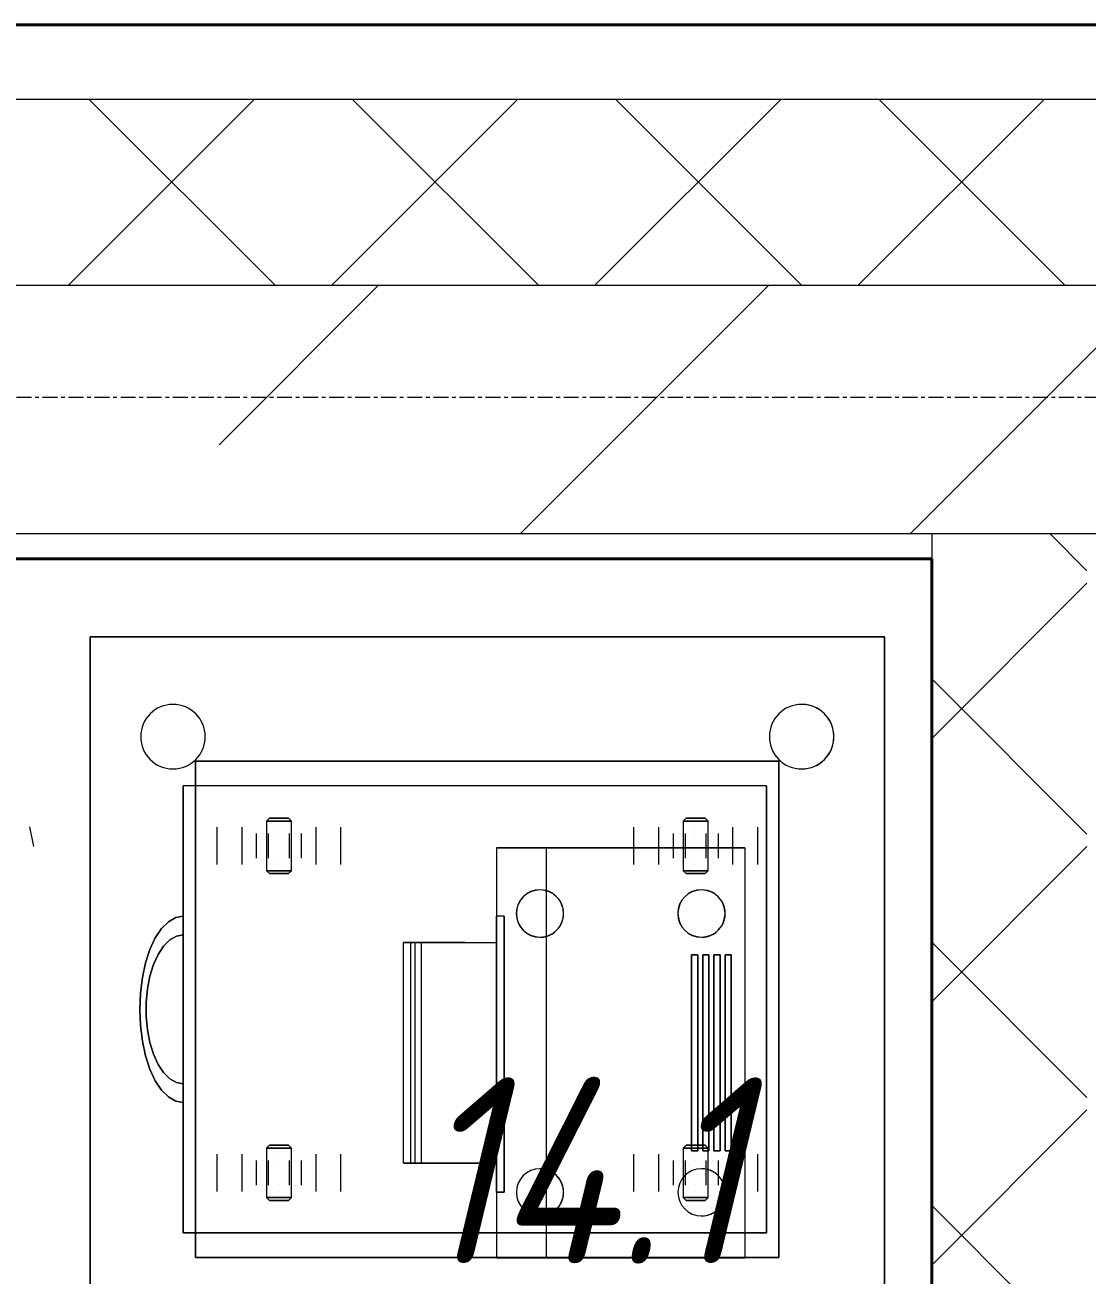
# Model space of a CAD drawing. Header units: millimetres. Extents: x -32954 to 151739, y -65671 to 56243.
# Drawn here: x -9664 to -8808, y -21461 to -20454 of the extents above; entities that cross this region are included whole.
import ezdxf

# ---------------------------------------------------------------- set-up
doc = ezdxf.new("R2010")
doc.units = ezdxf.units.MM
doc.linetypes.add('ADSK_Линия сетки', pattern=[21, 12, -3, 3, -3])
for name, color, linetype, lineweight in [('G-IMPT', 7, 'Continuous', 9), ('I-FURN', 7, 'Continuous', 9), ('M-EQPM', 7, 'Continuous', 9), ('M-EQPM-IDEN', 7, 'Continuous', 9), ('Оси', 7, 'Continuous', 9), ('Стены разрез', 7, 'Continuous', 40), ('Стены штриховка', 7, 'Continuous', 18)]:
    doc.layers.add(name, color=color, linetype=linetype, lineweight=lineweight)
doc.styles.add('GOST Common_I', font='GOST_Common Italic.ttf', dxfattribs={"width": 0.9, "height": 150})
pattern_1 = [(45, (-4e-12, -22914.43), (-106.066, 106.066), []), (135, (-4e-12, -22914.43), (-106.066, -106.066), [])]

# ---------------------------------------------------------------- blocks, each defined once
blk = doc.blocks.new('М167_Стол рабочий _ тумба подкатная - Стол рабочий _ тумба 1500-8001009-О_ТХ_01')
at = {"layer": 'I-FURN'}
for p, q in [((-750, 320), (-750, -320)), ((-750, -320), (-750, 320)), ((750, 320), (-750, 320)), ((-750, 320), (750, 320)), ((-250, 235), (-650, 235)), ((-650, 235), (-650, -235)), ((-650, -235), (-650, 235)), ((-650, 235), (-250, 235)), ((-250, -235), (-250, 235)), ((-250, 235), (-250, -235)), ((-270, 225), (-630, 225)), ((-630, 225), (-270, 225)), ((-270, 225), (-630, 225)), ((-630, 225), (-270, 225)), ((-270, 225), (-630, 225)), ((-630, 225), (-270, 225)), ((-630, 225), (-630, -245)), ((-630, 225), (-630, -245)), ((-630, 225), (-630, -245)), ((-630, 225), (-630, -245)), ((-630, 225), (-630, -245)), ((-630, 225), (-630, -245)), ((-270, -245), (-270, 225)), ((-270, -245), (-270, 225)), ((-270, -245), (-270, 225)), ((-270, 225), (-270, -245)), ((-270, 225), (-270, -245)), ((-270, 225), (-270, -245)), ((-566.7, 217.9), (-596.7, 217.9)), ((-303.3, 217.9), (-333.3, 217.9)), ((-566.7, 197.9), (-596.7, 197.9)), ((-571.7, 197.9), (-591.7, 197.9)), ((-303.3, 197.9), (-333.3, 197.9)), ((-308.3, 197.9), (-328.3, 197.9)), ((-571.7, 186.2), (-591.7, 186.2)), ((-571.7, 186.2), (-591.7, 186.2)), ((-308.3, 186.2), (-328.3, 186.2)), ((-308.3, 186.2), (-328.3, 186.2)), ((-601.7, 177.9), (-604, 175.6)), ((-604, 175.6), (-604, 160.2)), ((-604, 160.2), (-604, 175.6)), ((-561.7, 177.9), (-601.7, 177.9)), ((-601.7, 177.9), (-601.7, 157.9)), ((-601.7, 157.9), (-601.7, 177.9)), ((-591.7, 181.2), (-591.7, 181.2)), ((-591.7, 181.2), (-591.7, 181.2)), ((-591.7, 181.2), (-591.7, 181.2)), ((-591.7, 181.2), (-591.7, 181.2)), ((-571.7, 177.9), (-591.7, 177.9)), ((-591.7, 176.2), (-571.7, 176.2)), ((-591.7, 176.2), (-571.7, 176.2)), ((-571.7, 181.2), (-571.7, 181.2)), ((-571.7, 181.2), (-571.7, 181.2)), ((-571.7, 181.2), (-571.7, 181.2)), ((-571.7, 181.2), (-571.7, 181.2)), ((-559.4, 175.6), (-561.7, 177.9)), ((-561.7, 157.9), (-561.7, 177.9)), ((-561.7, 177.9), (-561.7, 157.9)), ((-559.4, 175.6), (-559.4, 160.2)), ((-559.4, 160.2), (-559.4, 175.6)), ((-338.3, 177.9), (-340.6, 175.6)), ((-340.6, 160.2), (-340.6, 175.6)), ((-340.6, 175.6), (-340.6, 160.2)), ((-298.3, 177.9), (-338.3, 177.9)), ((-338.3, 177.9), (-338.3, 157.9)), ((-338.3, 157.9), (-338.3, 177.9)), ((-328.3, 181.2), (-328.3, 181.2)), ((-328.3, 181.2), (-328.3, 181.2)), ((-328.3, 181.2), (-328.3, 181.2)), ((-328.3, 181.2), (-328.3, 181.2)), ((-308.3, 177.9), (-328.3, 177.9)), ((-328.3, 176.2), (-308.3, 176.2)), ((-328.3, 176.2), (-308.3, 176.2)), ((-308.3, 181.2), (-308.3, 181.2)), ((-308.3, 181.2), (-308.3, 181.2)), ((-308.3, 181.2), (-308.3, 181.2)), ((-308.3, 181.2), (-308.3, 181.2)), ((-296, 175.6), (-298.3, 177.9)), ((-298.3, 157.9), (-298.3, 177.9)), ((-298.3, 177.9), (-298.3, 157.9)), ((-296, 160.2), (-296, 175.6)), ((-296, 175.6), (-296, 160.2)), ((-596.7, 167.9), (-596.7, 167.9)), ((-596.7, 167.9), (-596.7, 167.9)), ((-596.7, 167.9), (-596.7, 167.9)), ((-596.7, 167.9), (-596.7, 167.9)), ((-591.7, 167.9), (-591.7, 167.9)), ((-591.7, 167.9), (-591.7, 167.9)), ((-591.7, 167.9), (-591.7, 167.9)), ((-591.7, 167.9), (-591.7, 167.9)), ((-571.7, 167.9), (-571.7, 167.9)), ((-571.7, 167.9), (-571.7, 167.9)), ((-571.7, 167.9), (-571.7, 167.9)), ((-571.7, 167.9), (-571.7, 167.9)), ((-566.7, 167.9), (-566.7, 167.9)), ((-566.7, 167.9), (-566.7, 167.9)), ((-566.7, 167.9), (-566.7, 167.9)), ((-566.7, 167.9), (-566.7, 167.9)), ((-333.3, 167.9), (-333.3, 167.9)), ((-333.3, 167.9), (-333.3, 167.9)), ((-333.3, 167.9), (-333.3, 167.9)), ((-333.3, 167.9), (-333.3, 167.9)), ((-328.3, 167.9), (-328.3, 167.9)), ((-328.3, 167.9), (-328.3, 167.9)), ((-328.3, 167.9), (-328.3, 167.9)), ((-328.3, 167.9), (-328.3, 167.9)), ((-308.3, 167.9), (-308.3, 167.9)), ((-308.3, 167.9), (-308.3, 167.9)), ((-308.3, 167.9), (-308.3, 167.9)), ((-308.3, 167.9), (-308.3, 167.9)), ((-303.3, 167.9), (-303.3, 167.9)), ((-303.3, 167.9), (-303.3, 167.9)), ((-303.3, 167.9), (-303.3, 167.9)), ((-303.3, 167.9), (-303.3, 167.9)), ((-604, 160.2), (-601.7, 157.9)), ((-601.7, 157.9), (-561.7, 157.9)), ((-571.7, 159.7), (-591.7, 159.7)), ((-571.7, 159.7), (-591.7, 159.7)), ((-591.7, 157.9), (-571.7, 157.9)), ((-591.7, 154.7), (-591.7, 154.7)), ((-591.7, 154.7), (-591.7, 154.7)), ((-591.7, 154.7), (-591.7, 154.7)), ((-591.7, 154.7), (-591.7, 154.7)), ((-571.7, 154.7), (-571.7, 154.7)), ((-571.7, 154.7), (-571.7, 154.7)), ((-571.7, 154.7), (-571.7, 154.7)), ((-571.7, 154.7), (-571.7, 154.7)), ((-561.7, 157.9), (-559.4, 160.2)), ((-340.6, 160.2), (-338.3, 157.9)), ((-338.3, 157.9), (-298.3, 157.9)), ((-308.3, 159.7), (-328.3, 159.7)), ((-308.3, 159.7), (-328.3, 159.7)), ((-328.3, 157.9), (-308.3, 157.9)), ((-328.3, 154.7), (-328.3, 154.7)), ((-328.3, 154.7), (-328.3, 154.7)), ((-328.3, 154.7), (-328.3, 154.7)), ((-328.3, 154.7), (-328.3, 154.7)), ((-308.3, 154.7), (-308.3, 154.7)), ((-308.3, 154.7), (-308.3, 154.7)), ((-308.3, 154.7), (-308.3, 154.7)), ((-308.3, 154.7), (-308.3, 154.7)), ((-298.3, 157.9), (-296, 160.2)), ((-591.7, 149.7), (-571.7, 149.7)), ((-591.7, 149.7), (-571.7, 149.7)), ((-328.3, 149.7), (-308.3, 149.7)), ((-328.3, 149.7), (-308.3, 149.7)), ((-596.7, 137.9), (-566.7, 137.9)), ((-591.7, 137.9), (-571.7, 137.9)), ((-333.3, 137.9), (-303.3, 137.9)), ((-328.3, 137.9), (-308.3, 137.9)), ((-596.7, 117.9), (-566.7, 117.9)), ((-333.3, 117.9), (-303.3, 117.9)), ((-566.7, -117.9), (-596.7, -117.9)), ((-303.3, -117.9), (-333.3, -117.9)), ((-566.7, -137.9), (-596.7, -137.9)), ((-571.7, -137.9), (-591.7, -137.9)), ((-303.3, -137.9), (-333.3, -137.9)), ((-308.3, -137.9), (-328.3, -137.9)), ((-571.7, -149.7), (-591.7, -149.7)), ((-571.7, -149.7), (-591.7, -149.7)), ((-308.3, -149.7), (-328.3, -149.7)), ((-308.3, -149.7), (-328.3, -149.7)), ((-601.7, -157.9), (-604, -160.2)), ((-604, -160.2), (-604, -175.6)), ((-604, -175.6), (-604, -160.2)), ((-561.7, -157.9), (-601.7, -157.9)), ((-601.7, -157.9), (-601.7, -177.9)), ((-601.7, -177.9), (-601.7, -157.9)), ((-591.7, -154.7), (-591.7, -154.7)), ((-591.7, -154.7), (-591.7, -154.7)), ((-591.7, -154.7), (-591.7, -154.7)), ((-591.7, -154.7), (-591.7, -154.7)), ((-571.7, -157.9), (-591.7, -157.9)), ((-591.7, -159.7), (-571.7, -159.7)), ((-591.7, -159.7), (-571.7, -159.7)), ((-571.7, -154.7), (-571.7, -154.7)), ((-571.7, -154.7), (-571.7, -154.7)), ((-571.7, -154.7), (-571.7, -154.7)), ((-571.7, -154.7), (-571.7, -154.7)), ((-559.4, -160.2), (-561.7, -157.9)), ((-561.7, -177.9), (-561.7, -157.9)), ((-561.7, -157.9), (-561.7, -177.9)), ((-559.4, -160.2), (-559.4, -175.6)), ((-559.4, -175.6), (-559.4, -160.2)), ((-338.3, -157.9), (-340.6, -160.2)), ((-340.6, -175.6), (-340.6, -160.2)), ((-340.6, -160.2), (-340.6, -175.6)), ((-298.3, -157.9), (-338.3, -157.9)), ((-338.3, -157.9), (-338.3, -177.9)), ((-338.3, -177.9), (-338.3, -157.9)), ((-328.3, -154.7), (-328.3, -154.7)), ((-328.3, -154.7), (-328.3, -154.7)), ((-328.3, -154.7), (-328.3, -154.7)), ((-328.3, -154.7), (-328.3, -154.7)), ((-308.3, -157.9), (-328.3, -157.9)), ((-328.3, -159.7), (-308.3, -159.7)), ((-328.3, -159.7), (-308.3, -159.7)), ((-308.3, -154.7), (-308.3, -154.7)), ((-308.3, -154.7), (-308.3, -154.7)), ((-308.3, -154.7), (-308.3, -154.7)), ((-308.3, -154.7), (-308.3, -154.7)), ((-296, -160.2), (-298.3, -157.9)), ((-298.3, -177.9), (-298.3, -157.9)), ((-298.3, -157.9), (-298.3, -177.9)), ((-296, -175.6), (-296, -160.2)), ((-296, -160.2), (-296, -175.6)), ((-596.7, -167.9), (-596.7, -167.9)), ((-596.7, -167.9), (-596.7, -167.9)), ((-596.7, -167.9), (-596.7, -167.9)), ((-596.7, -167.9), (-596.7, -167.9)), ((-591.7, -167.9), (-591.7, -167.9)), ((-591.7, -167.9), (-591.7, -167.9)), ((-591.7, -167.9), (-591.7, -167.9)), ((-591.7, -167.9), (-591.7, -167.9)), ((-571.7, -167.9), (-571.7, -167.9)), ((-571.7, -167.9), (-571.7, -167.9)), ((-571.7, -167.9), (-571.7, -167.9)), ((-571.7, -167.9), (-571.7, -167.9)), ((-566.7, -167.9), (-566.7, -167.9)), ((-566.7, -167.9), (-566.7, -167.9)), ((-566.7, -167.9), (-566.7, -167.9)), ((-566.7, -167.9), (-566.7, -167.9)), ((-333.3, -167.9), (-333.3, -167.9)), ((-333.3, -167.9), (-333.3, -167.9)), ((-333.3, -167.9), (-333.3, -167.9)), ((-333.3, -167.9), (-333.3, -167.9)), ((-328.3, -167.9), (-328.3, -167.9)), ((-328.3, -167.9), (-328.3, -167.9)), ((-328.3, -167.9), (-328.3, -167.9)), ((-328.3, -167.9), (-328.3, -167.9)), ((-308.3, -167.9), (-308.3, -167.9)), ((-308.3, -167.9), (-308.3, -167.9)), ((-308.3, -167.9), (-308.3, -167.9)), ((-308.3, -167.9), (-308.3, -167.9)), ((-303.3, -167.9), (-303.3, -167.9)), ((-303.3, -167.9), (-303.3, -167.9)), ((-303.3, -167.9), (-303.3, -167.9)), ((-303.3, -167.9), (-303.3, -167.9)), ((-604, -175.6), (-601.7, -177.9)), ((-601.7, -177.9), (-561.7, -177.9)), ((-571.7, -176.2), (-591.7, -176.2)), ((-571.7, -176.2), (-591.7, -176.2)), ((-591.7, -177.9), (-571.7, -177.9)), ((-591.7, -181.2), (-591.7, -181.2)), ((-591.7, -181.2), (-591.7, -181.2)), ((-591.7, -181.2), (-591.7, -181.2)), ((-591.7, -181.2), (-591.7, -181.2)), ((-571.7, -181.2), (-571.7, -181.2)), ((-571.7, -181.2), (-571.7, -181.2)), ((-571.7, -181.2), (-571.7, -181.2)), ((-571.7, -181.2), (-571.7, -181.2)), ((-561.7, -177.9), (-559.4, -175.6)), ((-340.6, -175.6), (-338.3, -177.9)), ((-338.3, -177.9), (-298.3, -177.9)), ((-308.3, -176.2), (-328.3, -176.2)), ((-308.3, -176.2), (-328.3, -176.2)), ((-328.3, -177.9), (-308.3, -177.9)), ((-328.3, -181.2), (-328.3, -181.2)), ((-328.3, -181.2), (-328.3, -181.2)), ((-328.3, -181.2), (-328.3, -181.2)), ((-328.3, -181.2), (-328.3, -181.2)), ((-308.3, -181.2), (-308.3, -181.2)), ((-308.3, -181.2), (-308.3, -181.2)), ((-308.3, -181.2), (-308.3, -181.2)), ((-308.3, -181.2), (-308.3, -181.2)), ((-298.3, -177.9), (-296, -175.6)), ((-591.7, -186.2), (-571.7, -186.2)), ((-591.7, -186.2), (-571.7, -186.2)), ((-328.3, -186.2), (-308.3, -186.2)), ((-328.3, -186.2), (-308.3, -186.2)), ((-596.7, -197.9), (-566.7, -197.9)), ((-591.7, -197.9), (-571.7, -197.9)), ((-333.3, -197.9), (-303.3, -197.9)), ((-328.3, -197.9), (-308.3, -197.9)), ((-596.7, -217.9), (-566.7, -217.9)), ((-333.3, -217.9), (-303.3, -217.9)), ((-650, -235), (-250, -235)), ((-250, -235), (-650, -235)), ((-270, -245), (-630, -245)), ((-630, -245), (-270, -245)), ((-270, -245), (-630, -245)), ((-630, -245), (-270, -245)), ((-270, -245), (-630, -245)), ((-630, -245), (-270, -245)), ((-510, -245), (-525, -245)), ((-525, -245), (-510, -245)), ((-510, -245), (-525, -245)), ((-525, -245), (-510, -245)), ((-510, -245), (-525, -245)), ((-525, -245), (-510, -245)), ((-375, -245), (-390, -245)), ((-390, -245), (-375, -245)), ((-375, -245), (-390, -245)), ((-390, -245), (-375, -245)), ((-375, -245), (-390, -245)), ((-390, -245), (-375, -245)), ((750, -320), (-750, -320)), ((-750, -320), (750, -320))]:
    blk.add_line(p, q, dxfattribs=at)
at = {"layer": 'I-FURN', "flags": 128}
for points in [[(-525, -245), (-523.9, -251.1), (-520.5, -257), (-515, -262.5), (-507.5, -267.5), (-498.2, -271.8), (-487.5, -275.3), (-475.7, -277.9), (-463, -279.5), (-450, -280), (-437, -279.5), (-424.3, -277.9), (-412.5, -275.3), (-401.8, -271.8), (-392.5, -267.5), (-385, -262.5), (-379.5, -257), (-376.1, -251.1), (-375, -245)], [(-375, -245), (-376.1, -251.1), (-379.5, -257), (-385, -262.5), (-392.5, -267.5), (-401.8, -271.8), (-412.5, -275.3), (-424.3, -277.9), (-437, -279.5), (-450, -280), (-463, -279.5), (-475.7, -277.9), (-487.5, -275.3), (-498.2, -271.8), (-507.5, -267.5), (-515, -262.5), (-520.5, -257), (-523.9, -251.1), (-525, -245)], [(-525, -245), (-523.9, -251.1), (-520.5, -257), (-515, -262.5), (-507.5, -267.5), (-498.2, -271.8), (-487.5, -275.3), (-475.7, -277.9), (-463, -279.5), (-450, -280), (-437, -279.5), (-424.3, -277.9), (-412.5, -275.3), (-401.8, -271.8), (-392.5, -267.5), (-385, -262.5), (-379.5, -257), (-376.1, -251.1), (-375, -245)], [(-375, -245), (-376.1, -251.1), (-379.5, -257), (-385, -262.5), (-392.5, -267.5), (-401.8, -271.8), (-412.5, -275.3), (-424.3, -277.9), (-437, -279.5), (-450, -280), (-463, -279.5), (-475.7, -277.9), (-487.5, -275.3), (-498.2, -271.8), (-507.5, -267.5), (-515, -262.5), (-520.5, -257), (-523.9, -251.1), (-525, -245)], [(-525, -245), (-523.9, -251.1), (-520.5, -257), (-515, -262.5), (-507.5, -267.5), (-498.2, -271.8), (-487.5, -275.3), (-475.7, -277.9), (-463, -279.5), (-450, -280), (-437, -279.5), (-424.3, -277.9), (-412.5, -275.3), (-401.8, -271.8), (-392.5, -267.5), (-385, -262.5), (-379.5, -257), (-376.1, -251.1), (-375, -245)], [(-375, -245), (-376.1, -251.1), (-379.5, -257), (-385, -262.5), (-392.5, -267.5), (-401.8, -271.8), (-412.5, -275.3), (-424.3, -277.9), (-437, -279.5), (-450, -280), (-463, -279.5), (-475.7, -277.9), (-487.5, -275.3), (-498.2, -271.8), (-507.5, -267.5), (-515, -262.5), (-520.5, -257), (-523.9, -251.1), (-525, -245)], [(-390, -245), (-391, -250.5), (-394.1, -255.8), (-399, -260.8), (-405.7, -265.2), (-413.8, -268.9), (-423.3, -271.9), (-433.6, -273.9), (-444.5, -274.9), (-455.5, -274.9), (-466.4, -273.9), (-476.7, -271.9), (-486.2, -268.9), (-494.3, -265.2), (-501, -260.8), (-505.9, -255.8), (-509, -250.5), (-510, -245)], [(-510, -245), (-509, -250.5), (-505.9, -255.8), (-501, -260.8), (-494.3, -265.2), (-486.2, -268.9), (-476.7, -271.9), (-466.4, -273.9), (-455.5, -274.9), (-444.5, -274.9), (-433.6, -273.9), (-423.3, -271.9), (-413.8, -268.9), (-405.7, -265.2), (-399, -260.8), (-394.1, -255.8), (-391, -250.5), (-390, -245)], [(-390, -245), (-391, -250.5), (-394.1, -255.8), (-399, -260.8), (-405.7, -265.2), (-413.8, -268.9), (-423.3, -271.9), (-433.6, -273.9), (-444.5, -274.9), (-455.5, -274.9), (-466.4, -273.9), (-476.7, -271.9), (-486.2, -268.9), (-494.3, -265.2), (-501, -260.8), (-505.9, -255.8), (-509, -250.5), (-510, -245)], [(-510, -245), (-509, -250.5), (-505.9, -255.8), (-501, -260.8), (-494.3, -265.2), (-486.2, -268.9), (-476.7, -271.9), (-466.4, -273.9), (-455.5, -274.9), (-444.5, -274.9), (-433.6, -273.9), (-423.3, -271.9), (-413.8, -268.9), (-405.7, -265.2), (-399, -260.8), (-394.1, -255.8), (-391, -250.5), (-390, -245)], [(-390, -245), (-391, -250.5), (-394.1, -255.8), (-399, -260.8), (-405.7, -265.2), (-413.8, -268.9), (-423.3, -271.9), (-433.6, -273.9), (-444.5, -274.9), (-455.5, -274.9), (-466.4, -273.9), (-476.7, -271.9), (-486.2, -268.9), (-494.3, -265.2), (-501, -260.8), (-505.9, -255.8), (-509, -250.5), (-510, -245)], [(-510, -245), (-509, -250.5), (-505.9, -255.8), (-501, -260.8), (-494.3, -265.2), (-486.2, -268.9), (-476.7, -271.9), (-466.4, -273.9), (-455.5, -274.9), (-444.5, -274.9), (-433.6, -273.9), (-423.3, -271.9), (-413.8, -268.9), (-405.7, -265.2), (-399, -260.8), (-394.1, -255.8), (-391, -250.5), (-390, -245)]]:
    blk.add_lwpolyline(points, dxfattribs=at)
at = {"layer": 'I-FURN'}
for centre, start, end in [((-669.7, 253.3), 0, 180), ((-669.7, 253.3), 360, 180), ((-669.7, 253.3), 180, 0), ((-669.7, 253.3), 180, 360), ((-669.7, -253.3), 0, 180), ((-669.7, -253.3), 0, 180), ((-669.7, -253.3), 180, 0), ((-669.7, -253.3), 180, 0)]:
    blk.add_arc(centre, 26, start, end, dxfattribs=at)
blk = doc.blocks.new('М200-М200_1_Стойка для инфузионных растворов - МСК-5310_dwg-9481014-О_ТХ_01')
at = {"layer": 'G-IMPT'}
blk.add_line((-233.4, -61.3), (-230.3, -77), dxfattribs=at)
blk = doc.blocks.new('М200-М200_1_Стойка для инфузионных растворов - М200_Штатив для длительных вливаний-8000997-О_ТХ_01')
blk.add_blockref('М200-М200_1_Стойка для инфузионных растворов - МСК-5310_dwg-9481014-О_ТХ_01', (0, 0))
blk = doc.blocks.new('11-14_МФУ_ принтер - ГКБ_Принтер _1-10171881-О_ТХ_01')
at = {"layer": 'M-EQPM'}
for p, q in [((-140, 94.7), (-140, 117.9)), ((-140, 117.9), (-140, -82.3)), ((-140, 117.9), (190.2, 117.9)), ((-140, 117.9), (190.2, 117.9)), ((190.2, -82.3), (190.2, 117.9)), ((190.2, 117.9), (190.2, 94.7)), ((-53.8, 107), (104, 107)), ((-53.8, 102), (-53.8, 107)), ((104, 107), (-53.8, 107)), ((-53.8, 107), (-53.8, 102)), ((104, 102), (-53.8, 102)), ((-53.8, 102), (104, 102)), ((104, 107), (104, 102)), ((104, 102), (104, 107)), ((-140, -41.8), (-140, 94.7)), ((-53.8, 94.7), (-53.8, 98)), ((-53.8, 98), (104, 98)), ((104, 98), (-53.8, 98)), ((-53.8, 98), (-53.8, 93)), ((-53.8, 93), (-53.8, 94.7)), ((104, 93), (-53.8, 93)), ((-53.8, 93), (104, 93)), ((104, 98), (104, 94.7)), ((104, 93), (104, 98)), ((104, 94.7), (104, 93)), ((190.2, 94.7), (190.2, -41.8)), ((-53.8, 89), (104, 89)), ((-53.8, 84), (-53.8, 89)), ((104, 89), (-53.8, 89)), ((-53.8, 89), (-53.8, 84)), ((104, 84), (-53.8, 84)), ((-53.8, 84), (104, 84)), ((104, 89), (104, 84)), ((104, 84), (104, 89)), ((-53.8, 80), (104, 80)), ((-53.8, 75), (-53.8, 80)), ((104, 80), (-53.8, 80)), ((-53.8, 80), (-53.8, 75)), ((104, 75), (-53.8, 75)), ((-53.8, 75), (104, 75)), ((104, 80), (104, 75)), ((104, 75), (104, 80)), ((-140, -82.3), (-140, -41.8)), ((190.2, -41.8), (-140, -41.8)), ((190.2, -41.8), (190.2, -82.3)), ((137.2, -75.9), (-85, -75.9)), ((-85, -75.9), (137.2, -75.9)), ((-85, -75.9), (-85, -82.3)), ((-85, -75.9), (-85, -82.3)), ((137.2, -82.3), (137.2, -75.9)), ((137.2, -75.9), (137.2, -82.3)), ((-140, -82.3), (190.2, -82.3)), ((-140, -82.3), (190.2, -82.3)), ((137.2, -82.3), (-85, -82.3)), ((-85, -82.3), (137.2, -82.3)), ((-63.8, -82.3), (114, -82.3)), ((114, -82.3), (-63.8, -82.3)), ((-63.8, -107.7), (-63.8, -82.3)), ((-63.8, -107.7), (-63.8, -82.3)), ((114, -82.3), (114, -107.7)), ((114, -107.7), (114, -82.3)), ((-63.8, -107.7), (-63.8, -142.7)), ((-63.8, -147.9), (-63.8, -107.7)), ((114, -107.7), (114, -147.9)), ((114, -142.7), (114, -107.7)), ((-63.8, -142.7), (-63.8, -151.6)), ((114, -142.7), (-63.8, -142.7)), ((-63.8, -147.9), (25.1, -147.9)), ((-63.8, -157.1), (-63.8, -147.9)), ((25.1, -147.9), (114, -147.9)), ((114, -151.6), (114, -142.7)), ((114, -147.9), (114, -157.1)), ((-63.8, -151.6), (-63.8, -157.1)), ((-63.8, -151.6), (114, -151.6)), ((114, -157.1), (-63.8, -157.1)), ((114, -157.1), (114, -151.6))]:
    blk.add_line(p, q, dxfattribs=at)
for centre, radius, start, end in [((-87.2, 83), 19.1, 360, 180), ((-87.2, 83), 19, 0, 180), ((137.4, 83), 19.1, 360, 180), ((137.4, 83), 19, 0, 180), ((-87.2, 83), 19.1, 180, 360), ((-87.2, 83), 19, 180, 360), ((137.4, 83), 19, 180, 360), ((137.4, 83), 19, 180, 0), ((-87.2, -47.2), 19.1, 360, 180), ((-87.2, -47.2), 19, 0, 180), ((137.4, -47.2), 19.1, 360, 180), ((137.4, -47.2), 19, 0, 180), ((-87.2, -47.2), 19.1, 180, 360), ((-87.2, -47.2), 19, 180, 360), ((137.4, -47.2), 19, 180, 360), ((137.4, -47.2), 19, 180, 0)]:
    blk.add_arc(centre, radius, start, end, dxfattribs=at)

msp = doc.modelspace()

# ---------------------------------------------------------------- hatches: boundary and pattern name
at = {"layer": 'Стены разрез', "lineweight": 9}
h = msp.add_hatch(dxfattribs=at)
h.set_pattern_fill('FP_1', color=256, style=0, pattern_type=2)
h.set_pattern_definition(pattern_1)
h.paths.add_polyline_path([(50, -20664.4), (200, -20664.4), (200, -20514.4), (-1735, -20514.4), (-1735, -20534.4), (-1670, -20534.4), (-1670, -20664.4), (-113.9, -20664.4)])
h.paths.add_polyline_path([(-3030, -20664.4), (-3030, -20534.4), (-2965, -20534.4), (-2965, -20514.4), (-4760, -20514.4), (-4760, -20534.4), (-4695, -20534.4), (-4695, -20664.4), (-3118.4, -20664.4)])
h.paths.add_polyline_path([(-6123, -20664.4), (-6055, -20664.4), (-6055, -20534.4), (-5990, -20534.4), (-5990, -20514.4), (-6520.6, -20514.4), (-6520.6, -20534.4), (-6455.6, -20534.4), (-6455.6, -20664.4)])
h.paths.add_polyline_path([(-7645.6, -20664.4), (-7645.6, -20534.4), (-7580.6, -20534.4), (-7580.6, -20514.4), (-10120.7, -20514.4), (-10120.7, -20534.4), (-10055.7, -20534.4), (-10055.7, -20664.4), (-9127.5, -20664.4)])
h = msp.add_hatch(dxfattribs=at)
h.set_pattern_fill('FP_2', color=256, style=0, pattern_type=2)
h.set_pattern_definition([(45, (-4e-12, -22914.43), (-314.309, 314.309), []), (45, (314.3, -22914.43), (-314.309, 314.309), [555.625, -111.125, 3.353, -107.772])])
h.paths.add_polyline_path([(50, -20864.4), (50, -20664.4), (-1670, -20664.4), (-1670, -20864.4), (-113.9, -20864.4)])
h.paths.add_polyline_path([(-3675, -20864.4), (-3030, -20864.4), (-3030, -20664.4), (-4695, -20664.4), (-4695, -20864.4)])
h.paths.add_polyline_path([(-6123, -20864.4), (-6055, -20864.4), (-6055, -20664.4), (-6455.6, -20664.4), (-6455.6, -20864.4), (-6275, -20864.4)])
h.paths.add_polyline_path([(-7645.6, -20864.4), (-7645.6, -20664.4), (-10055.7, -20664.4), (-10055.7, -20864.4), (-8808.4, -20864.4)])
h = msp.add_hatch(dxfattribs=at)
h.set_pattern_fill('FP_1', color=256, style=0, pattern_type=2)
h.set_pattern_definition(pattern_1)
h.paths.add_polyline_path([(-8808.4, -26284.4), (-8808.4, -20864.4), (-8933.4, -20864.4), (-8933.4, -26284.4)])

# ---------------------------------------------------------------- linework, layer by layer
at = {"layer": 'Оси', "linetype": 'ADSK_Линия сетки'}
msp.add_line((2500, -20754.4), (-32136.4, -20754.4), dxfattribs=at)
at = {"layer": 'Стены разрез'}
for p, q in [((-7580.6, -20454.4), (-10120.7, -20454.4)), ((-10055.7, -20884.4), (-8933.4, -20884.4)), ((-8933.4, -20884.4), (-8933.4, -26284.4))]:
    msp.add_line(p, q, dxfattribs=at)
at = {"layer": 'Стены штриховка'}
for p, q in [((-7580.6, -20514.4), (-10120.7, -20514.4)), ((-7645.6, -20664.4), (-10055.7, -20664.4)), ((-7645.6, -20864.4), (-10055.7, -20864.4)), ((-8933.4, -20864.4), (-8933.4, -20884.4))]:
    msp.add_line(p, q, dxfattribs=at)

# ---------------------------------------------------------------- block references
at = {"layer": 'I-FURN'}
for name, p, rotation in [('М200-М200_1_Стойка для инфузионных растворов - М200_Штатив для длительных вливаний-8000997-О_ТХ_01', (-9890.4, -21177.5), 180), ('М167_Стол рабочий _ тумба подкатная - Стол рабочий _ тумба 1500-8001009-О_ТХ_01', (-9291.6, -21697.4), 269.9999999999995)]:
    msp.add_blockref(name, p, dxfattribs=dict(at, rotation=rotation))
at = {"layer": 'M-EQPM', "rotation": 269.9999999999981}
msp.add_blockref('11-14_МФУ_ принтер - ГКБ_Принтер _1-10171881-О_ТХ_01', (-9202, -21257.4), dxfattribs=at)

# ---------------------------------------------------------------- texts
at = {"layer": 'M-EQPM-IDEN', "insert": (-9350.3, -21302.2), "char_height": 150, "width": 360.759, "attachment_point": 1, "style": 'GOST Common_I'}
msp.add_mtext('14.1', dxfattribs=at)

doc.saveas('drawing.dxf')
